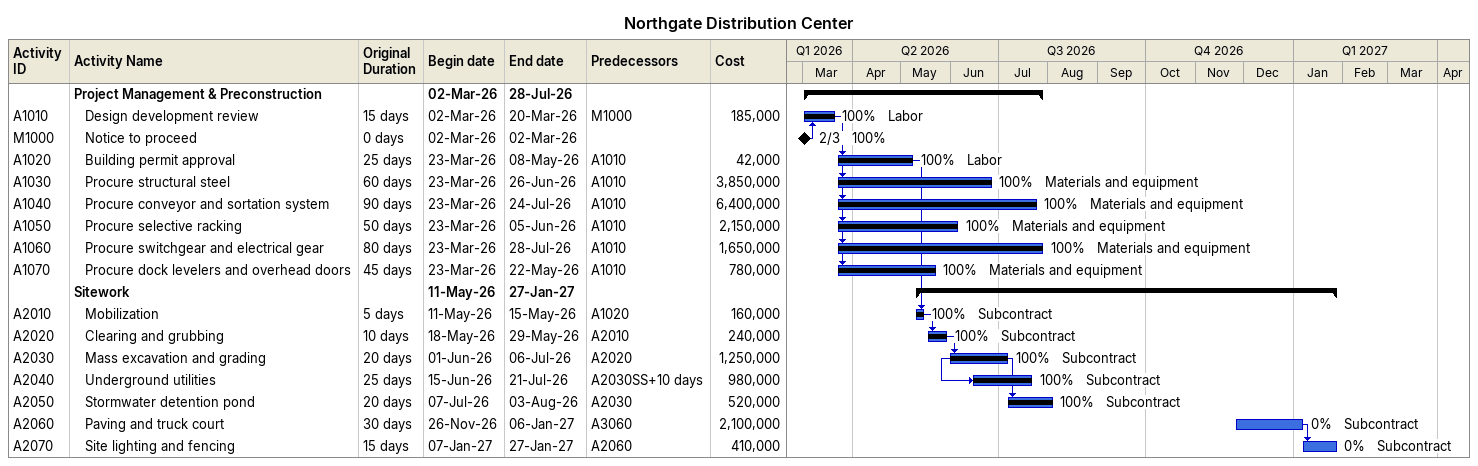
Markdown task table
Northgate Distribution Center

| ID | Level | Task | Original duration | Start | Finish | Predecessors | Resources | % complete | Cost |
|---|---|---|---|---|---|---|---|---|---|
|  | 1 | **Project Management & Preconstruction** |  | 2026-03-02 | 2026-07-28 |  |  |  |  |
| A1010 | 2 | Design development review | 15d | 2026-03-02 | 2026-03-20 | M1000 | Labor | 100 | 185000 |
| M1000 | 2 | Notice to proceed | 0d | 2026-03-02 | 2026-03-02 |  |  | 100 |  |
| A1020 | 2 | Building permit approval | 25d | 2026-03-23 | 2026-05-08 | A1010 | Labor | 100 | 42000 |
| A1030 | 2 | Procure structural steel | 60d | 2026-03-23 | 2026-06-26 | A1010 | Materials and equipment | 100 | 3850000 |
| A1040 | 2 | Procure conveyor and sortation system | 90d | 2026-03-23 | 2026-07-24 | A1010 | Materials and equipment | 100 | 6400000 |
| A1050 | 2 | Procure selective racking | 50d | 2026-03-23 | 2026-06-05 | A1010 | Materials and equipment | 100 | 2150000 |
| A1060 | 2 | Procure switchgear and electrical gear | 80d | 2026-03-23 | 2026-07-28 | A1010 | Materials and equipment | 100 | 1650000 |
| A1070 | 2 | Procure dock levelers and overhead doors | 45d | 2026-03-23 | 2026-05-22 | A1010 | Materials and equipment | 100 | 780000 |
|  | 1 | **Sitework** |  | 2026-05-11 | 2027-01-27 |  |  |  |  |
| A2010 | 2 | Mobilization | 5d | 2026-05-11 | 2026-05-15 | A1020 | Subcontract | 100 | 160000 |
| A2020 | 2 | Clearing and grubbing | 10d | 2026-05-18 | 2026-05-29 | A2010 | Subcontract | 100 | 240000 |
| A2030 | 2 | Mass excavation and grading | 20d | 2026-06-01 | 2026-07-06 | A2020 | Subcontract | 100 | 1250000 |
| A2040 | 2 | Underground utilities | 25d | 2026-06-15 | 2026-07-21 | A2030SS+10d | Subcontract | 100 | 980000 |
| A2050 | 2 | Stormwater detention pond | 20d | 2026-07-07 | 2026-08-03 | A2030 | Subcontract | 100 | 520000 |
| A2060 | 2 | Paving and truck court | 30d | 2026-11-26 | 2027-01-06 | A3060 | Subcontract | 0 | 2100000 |
| A2070 | 2 | Site lighting and fencing | 15d | 2027-01-07 | 2027-01-27 | A2060 | Subcontract | 0 | 410000 |
